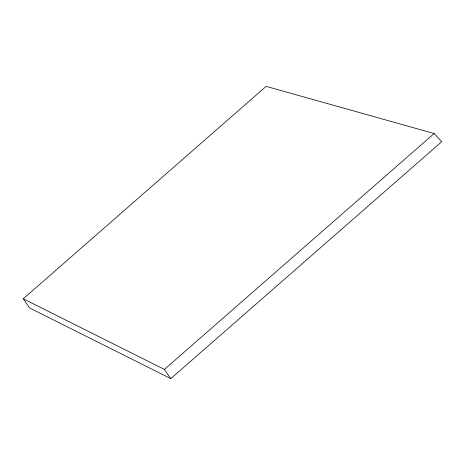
<?xml version="1.0" encoding="UTF-8"?>
<svg xmlns="http://www.w3.org/2000/svg" width="465" height="465" viewBox="0 0 465 465"><rect width="100%" height="100%" fill="white"/><g stroke="black" fill="none" stroke-linecap="round" stroke-linejoin="round"><path stroke-width="0.7" d="M23.25 298.768L266.125 86.362L434.141 133.531L441.75 141.668L170.789 378.638L29.644 307.97L23.25 298.768L164.401 369.431L170.789 378.638M164.401 369.431L434.141 133.531"/></g></svg>
